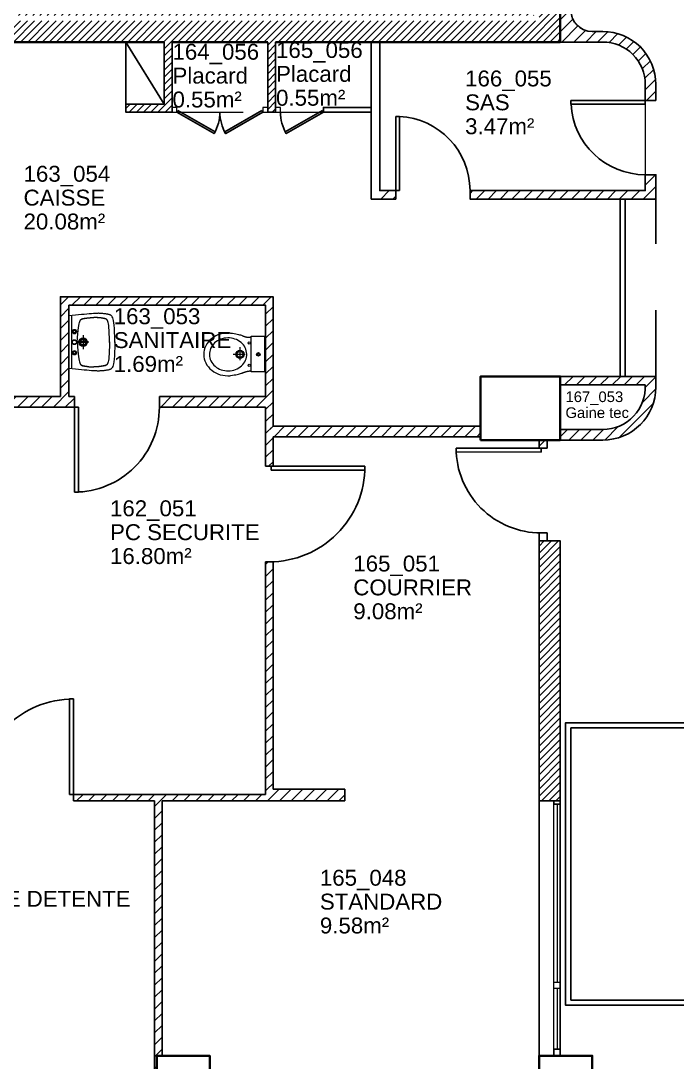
# Model space of a CAD drawing. Header units: metres. Extents: x -8 to 247, y -4 to 148.
# Drawn here: x 161.86 to 168.04, y 46.44 to 56.25 of the extents above; entities that cross this region are included whole.
import ezdxf

# ---------------------------------------------------------------- set-up
doc = ezdxf.new("R2010")
doc.units = ezdxf.units.M
doc.header["$LTSCALE"] = 5
for name, pattern in [('CACHÉ', [0.25, 0.125, -0.125]), ('CONTINU', [0]), ('POINTILLÉS', [0.1, 0.05, -0.05])]:
    doc.linetypes.add(name, pattern=pattern)
doc.layers.get('0').update_dxf_attribs({"lineweight": 0})
for name, color, linetype, lineweight in [('006 porte à batteuse', 7, 'Continuous', 0), ('007 Fenêtres', 4, 'Continuous', 0), ('007 porte à batteuse', 7, 'Continuous', 0), ('A_MURS_STRU', 7, 'Continuous', 35), ('A_SANI', 5, 'Continuous', 20)]:
    doc.layers.add(name, color=color, linetype=linetype, lineweight=lineweight)
for name, color, linetype in [('A_Etiqu_Gaine', 7, 'Continuous'), ('A_Etiqu_Gaine_ancien', 7, 'Continuous'), ('A_Etiqu_Gaine_code', 7, 'Continuous'), ('A_Etiqu_Local', 7, 'Continuous'), ('A_HACH_CLOIS', 7, 'CONTINU'), ('A_MURS_CLOI', 7, 'Continuous'), ('A_PORT', 7, 'Continuous')]:
    doc.layers.add(name, color=color, linetype=linetype)
doc.styles.add('Attribut', font='arial.ttf')

# ---------------------------------------------------------------- blocks, each defined once
blk = doc.blocks.new('A_Etiqu_Local')
at = {"style": 'Attribut', "flags": 1}
for tag, p in [('CODE_HOPITAL', (-0.4463, 1.632)), ('CODE_SITE', (-0.4463, 1.407)), ('CODE_BATIMENT', (-0.4463, 1.182)), ('CODE_SECTEUR', (-0.4463, 0.957)), ('CODE_ETAGE', (-0.4463, 0.732)), ('NOM_NORMALISE', (-0.4463, -0.843)), ('SECTEUR_ACTIVITE', (-0.4463, -1.068)), ('SOUS_SECTEUR_ACTIVITE', (-0.4463, -1.293)), ('VOLUME', (-0.4463, -1.518)), ('SERVICE', (-0.4463, -1.743)), ('CODE_UG', (-0.4463, -1.968)), ('CODE_UA', (-0.4463, -2.193)), ('CODE_POLE', (-0.4463, -2.418)), ('OCCUPANT_EXTERNE', (-0.4463, -2.643)), ('DISPONIBILITE', (-0.4463, -2.868)), ('ACCES_HANDICAPES', (-0.4463, -3.093)), ('NATURE_SOL', (-0.4463, -3.318)), ('RISQUE_LABORATOIRE', (-0.4463, -3.543)), ('AMIANTE', (-0.4463, -3.768))]:
    blk.add_attdef(tag, p, '', height=0.15, dxfattribs=at)
at = {"layer": 'A_Etiqu_Local', "style": 'Attribut'}
for tag, p in [('CODE_PIECE', (-0.4463, 0.282)), ('NOM_USAGE', (-0.4463, 0.057)), ('SURFACE', (-0.4463, -0.168))]:
    blk.add_attdef(tag, p, '', height=0.15, dxfattribs=at)
blk = doc.blocks.new('A_Etiqu_Gaine')
at = {"style": 'Attribut', "flags": 1}
for tag, p in [('CODE_HOPITAL', (-0.4323, 0.8651)), ('CODE_SITE', (-0.4323, 0.7151)), ('CODE_BATIMENT', (-0.4323, 0.5651)), ('CODE_SECTEUR', (-0.4323, 0.4151)), ('CODE_ETAGE', (-0.4323, 0.2651)), ('NOM_NORMALISE', (-0.4323, -0.3349)), ('SECTEUR_ACTIVITE', (-0.4323, -0.4849)), ('SOUS_SECTEUR_ACTIVITE', (-0.4323, -0.6349)), ('SURFACE', (-0.4323, -0.7849)), ('CODE_UG', (-0.4323, -0.9349)), ('CODE_POLE', (-0.4323, -1.0849)), ('AMIANTE', (-0.4323, -1.2349))]:
    blk.add_attdef(tag, p, '', height=0.1, dxfattribs=at)
at = {"layer": 'A_Etiqu_Gaine', "style": 'Attribut'}
blk.add_attdef('NOM_USAGE', (-0.4323, -0.1849), '', height=0.1, dxfattribs=at)
at = {"layer": 'A_Etiqu_Gaine_ancien', "style": 'Attribut'}
blk.add_attdef('CODE_PIECE_ANCIEN', (-0.4323, 0.1151), '', height=0.1, dxfattribs=at)
at = {"layer": 'A_Etiqu_Gaine_code', "style": 'Attribut'}
blk.add_attdef('CODE_PIECE', (-0.4323, -0.0349), '', height=0.1, dxfattribs=at)

msp = doc.modelspace()

# ---------------------------------------------------------------- hatches: boundary and pattern name
at = {"layer": 'A_HACH_CLOIS'}
h = msp.add_hatch(dxfattribs=at)
h.set_pattern_fill('ANSI31', color=8, scale=0.015, style=0)
edge = h.paths.add_edge_path()
edge.add_line((166.9412, 56.3995), (166.9412, 59.6995))
edge.add_line((166.9412, 59.6995), (167.0412, 59.6995))
edge.add_arc((166.7412, 59.6995), 0.3, 360, 450)
edge.add_line((166.7412, 59.9995), (166.7412, 56.2495))
edge.add_line((166.7412, 56.2495), (159.2162, 56.2495))
edge.add_line((159.2162, 56.2495), (159.2162, 55.9995))
edge.add_line((159.2162, 55.9995), (159.2762, 55.9995))
edge.add_line((159.2762, 55.9995), (159.4662, 55.9995))
edge.add_line((159.4662, 55.9995), (159.4662, 56.0495))
edge.add_line((159.4662, 56.0495), (163.2112, 56.0495))
edge.add_line((163.2112, 56.0495), (163.2112, 55.464))
edge.add_line((163.2112, 55.464), (162.8497, 55.464))
edge.add_line((162.8497, 55.464), (162.8497, 55.389))
edge.add_line((162.8497, 55.389), (163.2112, 55.389))
edge.add_line((163.2112, 55.389), (163.2862, 55.389))
edge.add_line((163.2862, 55.389), (163.2862, 55.434))
edge.add_line((163.2862, 55.434), (163.2862, 56.0495))
edge.add_line((163.2862, 56.0495), (164.1862, 56.0495))
edge.add_line((164.1862, 56.0495), (164.1862, 55.389))
edge.add_line((164.1862, 55.389), (164.2612, 55.389))
edge.add_line((164.2612, 55.389), (164.2612, 55.434))
edge.add_line((164.2612, 55.434), (164.2612, 56.0495))
edge.add_line((164.2612, 56.0495), (166.9412, 56.0495))
edge.add_line((166.9412, 56.0495), (166.9412, 56.3995))
h.paths.add_polyline_path([(166.6912, 59.9995), (166.5412, 59.9995), (166.5412, 56.4495), (158.5912, 56.4495), (158.5912, 56.2995), (166.6912, 56.2995)])
h.paths.add_polyline_path([(164.544, 56.0495), (165.1612, 56.0495), (165.0967, 56.0495), (164.3669, 56.0495)], flags=17)
h.paths.add_polyline_path([(165.771, 59.0408), (166.5756, 59.0408), (166.5756, 59.1959), (165.771, 59.1959)], flags=17)
h = msp.add_hatch(dxfattribs=at)
h.set_pattern_fill('ANSI31', color=8, scale=0.025, style=0)
h.paths.add_polyline_path([(167.3412, 56.1495), (167.2412, 56.1495, -0.414208), (167.0412, 56.3495), (167.0412, 56.3995), (166.9412, 56.3995), (166.9412, 56.0495), (167.3412, 56.0495, -0.414212), (167.7412, 55.6495), (167.7412, 55.4995), (167.8412, 55.4995), (167.8412, 55.6495, 0.414214)])
h = msp.add_hatch(dxfattribs=at)
h.set_pattern_fill('ANSI31', color=8, scale=0.025, style=0)
h.paths.add_polyline_path([(167.8412, 54.7995), (167.7412, 54.7995), (167.7412, 54.6495), (166.0911, 54.6495), (166.0911, 54.5695), (167.8412, 54.5695)])
h = msp.add_hatch(dxfattribs=at)
h.set_pattern_fill('ANSI31', color=8, scale=0.025, style=0)
h.paths.add_polyline_path([(165.1612, 54.5695), (165.3911, 54.5695), (165.3911, 54.6495), (165.2412, 54.6495)])
h = msp.add_hatch(dxfattribs=at)
h.set_pattern_fill('ANSI31', color=8, scale=0.025, style=0)
h.paths.add_polyline_path([(160.2912, 52.7094), (162.3666, 52.7094), (162.3666, 52.6094), (160.2912, 52.6094)])
h.paths.add_polyline_path([(162.3148, 52.7094), (162.2348, 52.7094), (162.2348, 53.6495), (162.3148, 53.6495)])
h.paths.add_polyline_path([(164.2362, 53.5695), (164.2362, 53.6495), (162.3148, 53.6495), (162.3148, 53.5695)])
h.paths.add_polyline_path([(164.2362, 52.4295), (164.1662, 52.7094), (164.1662, 53.5695), (164.2362, 53.5695)])
h.paths.add_polyline_path([(163.1666, 52.7094), (164.1662, 52.7094), (164.2362, 52.4295), (166.1912, 52.4295), (166.1911, 52.3295), (164.2362, 52.3293), (164.1662, 52.5392), (164.1662, 52.5794), (164.1662, 52.6094), (163.1666, 52.6094)])
h = msp.add_hatch(dxfattribs=at)
h.set_pattern_fill('ANSI31', color=8, scale=0.025, style=0)
h.paths.add_polyline_path([(167.8412, 52.8995), (166.9412, 52.8995), (166.9412, 52.8195), (167.7407, 52.8195, -0.428941), (167.3412, 52.3995), (167.3412, 52.2995, 0.414214), (167.8412, 52.7995)])
h = msp.add_hatch(dxfattribs=at)
h.set_pattern_fill('ANSI31', color=8, scale=0.025, style=0)
h.paths.add_polyline_path([(164.1662, 52.053), (164.2362, 52.053), (164.2362, 52.5494), (164.1662, 52.5495)])
h.paths.add_polyline_path([(164.2362, 49.013), (164.1662, 49.0095), (164.1662, 51.1522), (164.2362, 51.1522)])
h.paths.add_polyline_path([(164.1662, 49.0095), (164.9137, 49.0095), (164.9137, 48.8995), (164.1692, 48.8995)])
h.paths.add_polyline_path([(162.3585, 48.8995), (164.1692, 48.8995), (164.1662, 48.9595), (162.3585, 48.9595)])
h.paths.add_polyline_path([(160.8312, 48.8995), (161.4569, 48.8995), (161.4569, 48.9594), (160.8312, 48.9594)])
h.paths.add_polyline_path([(163.1912, 46.4995), (163.1412, 46.4995), (163.1412, 46.3189), (163.1212, 46.3189), (163.1212, 48.8995), (163.1912, 48.8995)])
h = msp.add_hatch(dxfattribs=at)
h.set_pattern_fill('ANSI31', color=8, scale=0.025, style=0)
h.paths.add_polyline_path([(167.3412, 52.3995), (166.9412, 52.3995), (166.9412, 52.2995), (167.3412, 52.2995)])
h.paths.add_polyline_path([(166.8163, 52.2995), (166.7412, 52.2995), (166.7412, 52.2245), (166.76, 52.2245), (166.8163, 52.2245)])
h = msp.add_hatch(dxfattribs=at)
h.set_pattern_fill('ANSI31', color=8, scale=0.015, style=0)
h.paths.add_polyline_path([(166.7415, 48.8995), (166.9412, 48.8995), (166.9412, 51.3495), (166.7415, 51.3495)])

# ---------------------------------------------------------------- linework, layer by layer
at = {"color": 8}
for p, q in [((167.7412, 55.4645), (167.7412, 54.7995)), ((166.8812, 47.1366), (166.8812, 47.1866)), ((166.9412, 47.1866), (166.9412, 47.1366))]:
    msp.add_line(p, q, dxfattribs=at)
msp.add_lwpolyline([(167.3412, 56.0495, -0.414214), (167.7412, 55.6495), (167.7412, 55.4995), (167.8412, 55.4995), (167.8412, 55.6495, 0.414214), (167.3412, 56.1495), (167.2412, 56.1495, -0.414214), (167.0412, 56.3495), (167.0412, 56.3995), (166.9412, 56.3995), (166.9412, 56.0495)], format="xyb", close=True, dxfattribs=at)
at = {"layer": '006 porte à batteuse', "color": 8, "linetype": 'CACHÉ'}
for p, q in [((163.3312, 55.389), (164.1412, 55.389)), ((164.3062, 55.389), (164.7067, 55.389))]:
    msp.add_line(p, q, dxfattribs=at)
at = {"layer": '006 porte à batteuse', "color": 8, "linetype": 'Continuous'}
for points in [[(163.2862, 55.434), (163.2862, 55.389), (163.3312, 55.389), (163.3312, 55.434)], [(164.1412, 55.434), (164.1412, 55.389), (164.1862, 55.389), (164.1862, 55.434)], [(164.2612, 55.434), (164.2612, 55.389), (164.3062, 55.389), (164.3062, 55.434)]]:
    msp.add_lwpolyline(points, close=True, dxfattribs=at)
at = {"layer": '007 Fenêtres', "color": 8}
for p, q in [((166.8812, 47.1916), (166.8812, 48.8695)), ((166.9112, 48.8695), (166.9112, 47.1916)), ((166.8812, 46.5595), (166.8812, 47.1366)), ((166.9112, 47.1316), (166.9112, 46.5595)), ((166.9412, 46.5595), (166.9412, 47.1366))]:
    msp.add_line(p, q, dxfattribs=at)
at = {"layer": '007 Fenêtres', "color": 8, "linetype": 'Continuous'}
msp.add_line((166.9412, 48.8695), (166.9412, 47.1916), dxfattribs=at)
at = {"layer": '007 Fenêtres', "color": 8}
for points in [[(166.8812, 48.8995), (166.9412, 48.8995), (166.9412, 48.8695), (166.8812, 48.8695)], [(166.8812, 47.1916), (166.9412, 47.1916), (166.9412, 47.1316), (166.8812, 47.1316)], [(166.8812, 46.5595), (166.9412, 46.5595), (166.9412, 46.4995), (166.8812, 46.4995)]]:
    msp.add_lwpolyline(points, close=True, dxfattribs=at)
at = {"layer": '007 porte à batteuse', "color": 8, "linetype": 'CACHÉ'}
for p, q in [((163.3312, 55.389), (164.1412, 55.389)), ((164.3062, 55.389), (164.7067, 55.389))]:
    msp.add_line(p, q, dxfattribs=at)
at = {"layer": '007 porte à batteuse', "color": 8, "linetype": 'Continuous'}
for points in [[(163.2862, 55.434), (163.2862, 55.389), (163.3312, 55.389), (163.3312, 55.434)], [(164.1412, 55.434), (164.1412, 55.389), (164.1862, 55.389), (164.1862, 55.434)], [(164.2612, 55.434), (164.2612, 55.389), (164.3062, 55.389), (164.3062, 55.434)]]:
    msp.add_lwpolyline(points, close=True, dxfattribs=at)
at = {"layer": 'A_MURS_CLOI', "color": 8, "linetype": 'Continuous'}
for p, q in [((162.8497, 56.0495), (163.2112, 55.464)), ((165.1612, 54.5695), (165.1612, 56.0495)), ((165.2412, 54.6495), (165.2412, 56.0495)), ((167.8412, 54.7995), (167.7412, 54.7995)), ((167.7412, 54.6495), (167.7412, 54.7995)), ((167.8412, 54.5695), (167.8412, 54.7995)), ((165.3911, 54.6495), (165.2412, 54.6495)), ((165.3911, 54.6495), (165.3911, 54.5695)), ((167.7412, 54.6495), (166.0911, 54.6495)), ((165.3911, 54.5695), (165.1612, 54.5695)), ((167.8412, 54.5695), (166.0911, 54.5695)), ((167.5033, 52.8995), (167.5033, 54.5695)), ((167.5533, 52.8995), (167.5533, 54.5695)), ((166.9412, 52.8995), (166.9412, 52.8195)), ((167.8412, 52.8995), (166.9412, 52.8995)), ((167.8412, 52.7995), (167.8412, 52.8995)), ((167.7412, 52.8195), (166.9412, 52.8195)), ((162.3666, 52.7094), (162.3666, 52.6094)), ((163.1666, 52.7094), (163.1666, 52.6094)), ((164.1662, 52.6094), (163.1666, 52.6094)), ((164.1662, 52.6094), (164.1662, 52.053)), ((166.9412, 52.3995), (166.9412, 52.2995)), ((166.9412, 52.3995), (167.3412, 52.3995)), ((164.2362, 52.3293), (164.2362, 52.053)), ((166.1912, 52.3295), (166.1912, 52.2995)), ((166.7412, 52.2995), (166.7412, 52.2245)), ((166.8163, 52.2245), (166.8163, 52.2995)), ((166.9412, 52.2995), (167.3412, 52.2995)), ((166.7412, 52.2245), (166.8163, 52.2245)), ((164.2362, 52.053), (164.1662, 52.053)), ((166.7412, 51.4245), (166.8163, 51.4245)), ((166.7412, 51.3495), (166.7412, 51.4245)), ((166.8163, 51.4245), (166.8163, 51.3495)), ((166.7412, 46.4995), (166.7412, 51.3495)), ((166.7415, 48.8995), (166.7412, 51.3495)), ((164.2362, 51.1522), (164.1662, 51.1522)), ((164.1662, 51.1522), (164.1662, 48.9595)), ((164.2362, 51.1522), (164.2362, 49.0095)), ((163.1212, 48.8995), (163.1212, 46.3189)), ((163.1912, 48.8995), (163.1912, 46.4995))]:
    msp.add_line(p, q, dxfattribs=at)
at = {"layer": 'A_MURS_CLOI', "color": 8, "linetype": 'CACHÉ'}
for p, q in [((162.8497, 55.464), (162.8497, 56.0495)), ((167.8412, 52.8995), (167.8412, 54.5695))]:
    msp.add_line(p, q, dxfattribs=at)
at = {"layer": 'A_MURS_CLOI', "color": 8}
for p, q in [((166.9412, 51.3495), (166.9412, 46.4995)), ((164.1662, 48.9595), (162.3585, 48.9595)), ((162.3585, 48.8995), (162.3585, 48.9595)), ((163.2585, 48.9595), (163.3285, 48.9595)), ((164.2362, 49.0095), (164.9137, 49.0095)), ((163.1212, 48.8995), (162.3585, 48.8995)), ((163.1912, 48.8995), (164.9137, 48.8995)), ((166.7412, 48.8995), (166.8812, 48.8994))]:
    msp.add_line(p, q, dxfattribs=at)
at = {"layer": 'A_MURS_CLOI', "color": 8, "linetype": 'POINTILLÉS'}
msp.add_line((164.9137, 49.0095), (164.9137, 48.8995), dxfattribs=at)
at = {"layer": 'A_MURS_CLOI', "color": 8, "linetype": 'Continuous'}
for points in [[(167.0412, 56.3495, 0.414027), (167.2412, 56.1495)], [(167.3412, 56.1495, -0.414214), (167.8412, 55.6495), (167.8412, 55.4995)], [(167.7412, 55.6495, 0.414214), (167.3412, 56.0495)]]:
    msp.add_lwpolyline(points, format="xyb", dxfattribs=at)
for points in [[(167.2412, 56.1495), (167.3412, 56.1495)], [(163.2112, 55.464), (163.2112, 56.0495)], [(163.2862, 56.0495), (163.2862, 55.389)], [(164.2612, 56.0495), (164.2612, 55.389), (164.1862, 55.389), (164.1862, 56.0495)], [(167.3412, 56.0495), (166.9412, 56.0495)], [(167.7412, 55.6495), (167.7412, 55.4995)], [(163.2862, 55.389), (162.8497, 55.389), (162.8497, 55.464), (163.2112, 55.464)], [(165.1612, 55.434), (164.7112, 55.434), (164.7112, 55.389), (165.1612, 55.389)], [(167.8412, 55.4995), (167.7412, 55.4995)], [(166.0911, 54.5695), (166.0911, 54.6495)], [(162.2348, 52.7094), (162.2348, 53.6495), (164.2362, 53.6495), (164.2362, 52.4295)], [(162.3148, 52.7094), (162.3148, 53.5695), (164.1662, 53.5695), (164.1662, 52.7094)], [(162.3666, 52.6094), (160.2912, 52.6094), (160.2912, 52.7094), (162.2348, 52.7094)], [(162.3148, 52.7094), (162.3666, 52.7094)], [(163.1666, 52.7094), (164.1662, 52.7094)], [(164.2362, 52.4295), (166.1912, 52.4295), (166.1912, 52.3295), (164.2362, 52.3293)], [(168.2414, 46.9741), (166.9914, 46.9741), (166.9914, 49.637), (168.2414, 49.637)], [(168.2414, 47.0241), (167.0414, 47.0241), (167.0414, 49.587), (168.2414, 49.587)]]:
    msp.add_lwpolyline(points, dxfattribs=at)
at = {"layer": 'A_MURS_CLOI', "color": 8}
for points in [[(165.1612, 56.0495), (165.1612, 54.5695), (165.3911, 54.5695), (165.3911, 54.6495), (165.2412, 54.6495), (165.2412, 56.0495)], [(166.0911, 54.6495), (166.0911, 54.5695), (167.8412, 54.5695), (167.8412, 54.7995), (167.7412, 54.7995), (167.7412, 54.6495)]]:
    msp.add_lwpolyline(points, close=True, dxfattribs=at)
at = {"layer": 'A_MURS_CLOI', "color": 8, "linetype": 'Continuous'}
for points in [[(166.7412, 48.8995), (166.7412, 51.3495), (166.9412, 51.3495), (166.9412, 48.8995)], [(166.8812, 48.8995), (166.9412, 48.8995), (166.9412, 48.8695), (166.8812, 48.8695)], [(166.8812, 46.5595), (166.9412, 46.5595), (166.9412, 46.4995), (166.8812, 46.4995)]]:
    msp.add_lwpolyline(points, close=True, dxfattribs=at)
for radius, end in [(0.4, 2.86598), (0.5, 0)]:
    msp.add_arc((167.3412, 52.7995), radius, 270, end, dxfattribs=at)
at = {"layer": 'A_MURS_STRU', "color": 8, "linetype": 'Continuous'}
for points in [[(166.9412, 59.6995), (166.9412, 56.0495)], [(163.2112, 56.0495), (159.4662, 56.0495)], [(164.1862, 56.0495), (163.2862, 56.0495)], [(166.9412, 56.0495), (164.2612, 56.0495)]]:
    msp.add_lwpolyline(points, dxfattribs=at)
for points in [[(166.1912, 52.2995), (166.9412, 52.2995), (166.9412, 52.8995), (166.1912, 52.8995)], [(163.1412, 45.5995), (163.1412, 46.4995), (163.6412, 46.4995), (163.6412, 45.5995)], [(166.7412, 45.5995), (166.7412, 46.4995), (167.2412, 46.4995), (167.2412, 45.5995)]]:
    msp.add_lwpolyline(points, close=True, dxfattribs=at)
at = {"layer": 'A_PORT', "color": 8, "linetype": 'Continuous'}
for p, q in [((167.0412, 55.4995), (167.8412, 55.4995)), ((165.4261, 55.3495), (165.3911, 55.3495)), ((165.4261, 54.6495), (165.4261, 55.3495)), ((165.3911, 54.6495), (165.4261, 54.6495)), ((164.22, 52.053), (165.102, 52.0533)), ((164.22, 52.0155), (164.22, 52.053)), ((165.1012, 52.0158), (164.22, 52.0155)), ((165.102, 52.0533), (165.102, 52.0158)), ((162.3205, 49.8594), (162.3202, 48.9595)), ((162.358, 49.8602), (162.3205, 49.8602)), ((162.3585, 48.9595), (162.358, 49.8602))]:
    msp.add_line(p, q, dxfattribs=at)
at = {"layer": 'A_PORT', "color": 8}
for p, q in [((164.2362, 52.053), (164.2762, 52.053)), ((162.3585, 48.9595), (162.3202, 48.9595)), ((162.3577, 48.9944), (162.3577, 49.0344))]:
    msp.add_line(p, q, dxfattribs=at)
at = {"layer": 'A_PORT', "color": 8, "linetype": 'Continuous'}
for points in [[(167.7412, 55.4995), (167.7412, 55.4645), (167.0412, 55.4645), (167.0412, 55.4995)], [(165.3911, 54.5945), (165.3911, 55.3495)], [(167.8412, 54.7995), (167.7662, 54.7995)], [(166.0911, 54.5695), (166.0911, 54.6495)]]:
    msp.add_lwpolyline(points, dxfattribs=at)
for points in [[(163.3402, 55.4046), (163.3312, 55.389), (163.6819, 55.1865), (163.6909, 55.2021)], [(164.1322, 55.4046), (164.1412, 55.389), (163.7905, 55.1865), (163.7815, 55.2021)], [(164.7022, 55.4046), (164.7112, 55.389), (164.3605, 55.1865), (164.3515, 55.2021)], [(162.3664, 51.8094), (162.4039, 51.8094), (162.4041, 52.6094), (162.3666, 52.6094)], [(166.8163, 52.2245), (166.8163, 52.2995), (166.7412, 52.2995), (166.7412, 52.2245)], [(165.96, 52.2247), (165.96, 52.1872), (166.76, 52.187), (166.76, 52.2245)], [(166.8163, 51.4245), (166.8163, 51.3495), (166.7412, 51.3495), (166.7412, 51.4245)]]:
    msp.add_lwpolyline(points, close=True, dxfattribs=at)
for centre, radius, start, end in [((167.7412, 55.4995), 0.7, 182.86598, 269.99997), ((163.3312, 55.389), 0.405, 330.00004, 0), ((164.1412, 55.389), 0.405, 179.99999, 209.99996), ((164.7112, 55.389), 0.405, 179.99999, 209.99996), ((165.3911, 54.6495), 0.7, 0.00001, 87.13403), ((162.3666, 52.6094), 0.8, 269.97965, 359.99933), ((166.76, 52.2245), 0.8, 179.97964, 269.99932)]:
    msp.add_arc(centre, radius, start, end, dxfattribs=at)
at = {"layer": 'A_PORT', "color": 8}
for centre, start, end in [((164.2012, 52.053), 270, 0.01978), ((162.3577, 48.9594), 89.98022, 180)]:
    msp.add_arc(centre, 0.9008, start, end, dxfattribs=at)
at = {"layer": 'A_SANI', "color": 8, "linetype": 'Continuous'}
for p, q in [((162.3462, 53.4726), (162.3148, 53.4695)), ((162.3462, 53.4726), (162.3148, 53.4695)), ((162.3765, 53.4756), (162.3462, 53.4726)), ((162.3765, 53.4756), (162.3462, 53.4726)), ((162.4056, 53.4785), (162.3765, 53.4756)), ((162.4056, 53.4785), (162.3765, 53.4756)), ((162.4332, 53.4813), (162.4056, 53.4785)), ((162.4593, 53.4839), (162.4332, 53.4813)), ((162.4838, 53.4863), (162.4593, 53.4839)), ((162.4838, 53.4863), (162.4593, 53.4839)), ((162.5064, 53.4884), (162.4838, 53.4863)), ((162.5271, 53.4902), (162.5064, 53.4884)), ((162.5271, 53.4902), (162.5064, 53.4884)), ((162.5457, 53.4916), (162.5271, 53.4902)), ((162.5457, 53.4916), (162.5271, 53.4902)), ((162.562, 53.4927), (162.5457, 53.4916)), ((162.562, 53.4927), (162.5457, 53.4916)), ((162.5693, 53.4931), (162.562, 53.4927)), ((162.5761, 53.4933), (162.5693, 53.4931)), ((162.5825, 53.4935), (162.5761, 53.4933)), ((162.5825, 53.4935), (162.5761, 53.4933)), ((162.5886, 53.4936), (162.5825, 53.4935)), ((162.5886, 53.4936), (162.5825, 53.4935)), ((162.5944, 53.4936), (162.5886, 53.4936)), ((162.5944, 53.4936), (162.5886, 53.4936)), ((162.6, 53.4934), (162.5944, 53.4936)), ((162.6, 53.4934), (162.5944, 53.4936)), ((162.6056, 53.4932), (162.6, 53.4934)), ((162.6056, 53.4932), (162.6, 53.4934)), ((162.6112, 53.4929), (162.6056, 53.4932)), ((162.6169, 53.4926), (162.6112, 53.4929)), ((162.6169, 53.4926), (162.6112, 53.4929)), ((162.6229, 53.4921), (162.6169, 53.4926)), ((162.629, 53.4915), (162.6229, 53.4921)), ((162.629, 53.4915), (162.6229, 53.4921)), ((162.6354, 53.4909), (162.629, 53.4915)), ((162.6354, 53.4909), (162.629, 53.4915)), ((162.6419, 53.4902), (162.6354, 53.4909)), ((162.6419, 53.4902), (162.6354, 53.4909)), ((162.6485, 53.4895), (162.6419, 53.4902)), ((162.6485, 53.4895), (162.6419, 53.4902)), ((162.6551, 53.4887), (162.6485, 53.4895)), ((162.6551, 53.4887), (162.6485, 53.4895)), ((162.6615, 53.4878), (162.6551, 53.4887)), ((162.6615, 53.4878), (162.6551, 53.4887)), ((162.6678, 53.4869), (162.6615, 53.4878)), ((162.6678, 53.4869), (162.6615, 53.4878)), ((162.6738, 53.4859), (162.6678, 53.4869)), ((162.6738, 53.4859), (162.6678, 53.4869)), ((162.6796, 53.4849), (162.6738, 53.4859)), ((162.6796, 53.4849), (162.6738, 53.4859)), ((162.6849, 53.4839), (162.6796, 53.4849)), ((162.6897, 53.4828), (162.6849, 53.4839)), ((162.6897, 53.4828), (162.6849, 53.4839)), ((162.6942, 53.4817), (162.6897, 53.4828)), ((162.6942, 53.4817), (162.6897, 53.4828)), ((162.6982, 53.4805), (162.6942, 53.4817)), ((162.6982, 53.4805), (162.6942, 53.4817)), ((162.7019, 53.4791), (162.6982, 53.4805)), ((162.7019, 53.4791), (162.6982, 53.4805)), ((162.7052, 53.4776), (162.7019, 53.4791)), ((162.7083, 53.476), (162.7052, 53.4777)), ((162.7083, 53.476), (162.7052, 53.4776)), ((162.7112, 53.4741), (162.7083, 53.476)), ((162.7138, 53.4719), (162.7112, 53.4741)), ((162.7138, 53.4719), (162.7112, 53.4741)), ((162.7163, 53.4695), (162.7138, 53.4719)), ((162.3148, 53.4695), (162.3148, 52.9741)), ((162.3397, 53.4695), (162.3397, 52.9741)), ((162.4054, 53.3575), (162.4083, 53.3782)), ((162.4083, 53.3782), (162.4113, 53.3947)), ((162.4113, 53.3947), (162.4143, 53.4074)), ((162.4143, 53.4074), (162.4174, 53.4171)), ((162.4174, 53.4171), (162.4206, 53.4244)), ((162.4206, 53.4244), (162.4239, 53.4298)), ((162.4239, 53.4298), (162.4256, 53.432)), ((162.4256, 53.432), (162.4274, 53.4339)), ((162.4274, 53.4339), (162.4293, 53.4356)), ((162.4293, 53.4356), (162.4312, 53.4371)), ((162.4312, 53.4371), (162.4333, 53.4383)), ((162.4333, 53.4383), (162.4356, 53.4395)), ((162.4356, 53.4395), (162.4381, 53.4405)), ((162.4381, 53.4405), (162.4408, 53.4414)), ((162.4408, 53.4414), (162.4437, 53.4422)), ((162.4437, 53.4422), (162.447, 53.443)), ((162.447, 53.443), (162.4543, 53.4446)), ((162.4543, 53.4446), (162.4626, 53.4462)), ((162.4626, 53.4462), (162.4719, 53.4477)), ((162.4719, 53.4477), (162.4818, 53.4491)), ((162.4818, 53.4491), (162.4923, 53.4504)), ((162.4923, 53.4504), (162.5032, 53.4515)), ((162.5032, 53.4515), (162.5143, 53.4525)), ((162.5143, 53.4525), (162.5254, 53.4533)), ((162.5254, 53.4533), (162.5365, 53.4539)), ((162.5365, 53.4539), (162.5473, 53.4543)), ((162.5623, 53.4539), (162.5516, 53.4543)), ((162.5734, 53.4533), (162.5623, 53.4539)), ((162.5845, 53.4525), (162.5734, 53.4533)), ((162.5956, 53.4515), (162.5845, 53.4525)), ((162.6065, 53.4504), (162.5956, 53.4515)), ((162.617, 53.4491), (162.6065, 53.4504)), ((162.627, 53.4477), (162.617, 53.4491)), ((162.6362, 53.4462), (162.627, 53.4477)), ((162.6445, 53.4446), (162.6362, 53.4462)), ((162.6519, 53.443), (162.6445, 53.4446)), ((162.6551, 53.4422), (162.6519, 53.443)), ((162.658, 53.4414), (162.6551, 53.4422)), ((162.6607, 53.4405), (162.658, 53.4414)), ((162.6632, 53.4395), (162.6607, 53.4405)), ((162.6655, 53.4383), (162.6632, 53.4395)), ((162.6676, 53.4371), (162.6655, 53.4383)), ((162.6696, 53.4356), (162.6676, 53.4371)), ((162.6714, 53.4339), (162.6696, 53.4356)), ((162.6732, 53.432), (162.6714, 53.4339)), ((162.6749, 53.4298), (162.6732, 53.432)), ((162.6782, 53.4244), (162.6749, 53.4298)), ((162.6813, 53.4171), (162.6782, 53.4244)), ((162.6843, 53.4074), (162.6813, 53.4171)), ((162.687, 53.3947), (162.6843, 53.4074)), ((162.6893, 53.3782), (162.687, 53.3947)), ((162.6914, 53.3575), (162.6893, 53.3782)), ((162.7187, 53.4668), (162.7163, 53.4695)), ((162.7187, 53.4668), (162.7163, 53.4695)), ((162.7232, 53.4601), (162.7187, 53.4668)), ((162.7274, 53.4514), (162.7232, 53.4601)), ((162.7274, 53.4514), (162.7232, 53.4601)), ((162.7313, 53.4399), (162.7274, 53.4514)), ((162.7348, 53.4248), (162.7313, 53.4399)), ((162.7378, 53.4055), (162.7348, 53.4248)), ((162.7405, 53.3812), (162.7378, 53.4055)), ((162.7405, 53.3812), (162.7378, 53.4055)), ((162.7427, 53.3512), (162.7405, 53.3812)), ((162.7427, 53.3512), (162.7405, 53.3812)), ((162.3966, 53.2636), (162.3995, 53.3008)), ((162.3995, 53.3008), (162.4025, 53.3319)), ((162.4025, 53.3319), (162.4054, 53.3575)), ((162.4483, 53.287), (162.4484, 53.1566)), ((162.6931, 53.3319), (162.6914, 53.3575)), ((162.6944, 53.3008), (162.6931, 53.3319)), ((162.6953, 53.2636), (162.6944, 53.3008)), ((162.7445, 53.3148), (162.7427, 53.3512)), ((162.7445, 53.3148), (162.7427, 53.3512)), ((162.7458, 53.2713), (162.7445, 53.3148)), ((162.7458, 53.2713), (162.7445, 53.3148)), ((162.3936, 53.2196), (162.3966, 53.2636)), ((162.3936, 53.223), (162.3966, 53.179)), ((162.3966, 53.179), (162.3995, 53.1418)), ((162.4994, 53.2238), (162.3973, 53.2238)), ((162.4994, 53.2198), (162.3973, 53.2198)), ((162.6953, 53.179), (162.6944, 53.1418)), ((162.6957, 53.2196), (162.6953, 53.2636)), ((162.6957, 53.223), (162.6953, 53.179)), ((162.7465, 53.2198), (162.7458, 53.2713)), ((162.7465, 53.2198), (162.7458, 53.2713)), ((162.7465, 53.2238), (162.7458, 53.1723)), ((162.7465, 53.2238), (162.7458, 53.1724)), ((162.3995, 53.1418), (162.4025, 53.1106)), ((162.4025, 53.1106), (162.4054, 53.085)), ((162.4054, 53.085), (162.4083, 53.0643)), ((162.6914, 53.085), (162.6893, 53.0643)), ((162.6931, 53.1106), (162.6914, 53.085)), ((162.6944, 53.1418), (162.6931, 53.1106)), ((162.7427, 53.0924), (162.7405, 53.0624)), ((162.7427, 53.0924), (162.7405, 53.0624)), ((162.7445, 53.1288), (162.7427, 53.0924)), ((162.7445, 53.1288), (162.7427, 53.0924)), ((162.7458, 53.1724), (162.7445, 53.1288)), ((162.7458, 53.1723), (162.7445, 53.1288)), ((163.9741, 53.107), (163.8618, 53.107)), ((163.9253, 53.1754), (163.9253, 53.0533)), ((162.4083, 53.0643), (162.4113, 53.0479)), ((162.4113, 53.0479), (162.4143, 53.0351)), ((162.4143, 53.0351), (162.4174, 53.0254)), ((162.4174, 53.0254), (162.4206, 53.0182)), ((162.4206, 53.0182), (162.4239, 53.0127)), ((162.4239, 53.0127), (162.4256, 53.0105)), ((162.4256, 53.0105), (162.4274, 53.0086)), ((162.4274, 53.0086), (162.4293, 53.0069)), ((162.4293, 53.0069), (162.4312, 53.0055)), ((162.4312, 53.0055), (162.4333, 53.0042)), ((162.4333, 53.0042), (162.4356, 53.0031)), ((162.4356, 53.0031), (162.4381, 53.0021)), ((162.4381, 53.0021), (162.4408, 53.0012)), ((162.4408, 53.0012), (162.4437, 53.0003)), ((162.4437, 53.0003), (162.447, 52.9995)), ((162.447, 52.9995), (162.4543, 52.9979)), ((162.4543, 52.9979), (162.4627, 52.9964)), ((162.4627, 52.9964), (162.4719, 52.9949)), ((162.4719, 52.9949), (162.482, 52.9935)), ((162.482, 52.9935), (162.4926, 52.9922)), ((162.4926, 52.9922), (162.5037, 52.991)), ((162.5037, 52.991), (162.515, 52.99)), ((162.515, 52.99), (162.5266, 52.9892)), ((162.5266, 52.9892), (162.5381, 52.9886)), ((162.5381, 52.9886), (162.5494, 52.9882)), ((162.5607, 52.9886), (162.5494, 52.9882)), ((162.5723, 52.9892), (162.5607, 52.9886)), ((162.5838, 52.99), (162.5723, 52.9892)), ((162.5952, 52.991), (162.5838, 52.99)), ((162.6062, 52.9922), (162.5952, 52.991)), ((162.6169, 52.9935), (162.6062, 52.9922)), ((162.6269, 52.9949), (162.6169, 52.9935)), ((162.6362, 52.9964), (162.6269, 52.9949)), ((162.6445, 52.9979), (162.6362, 52.9964)), ((162.6519, 52.9995), (162.6445, 52.9979)), ((162.6551, 53.0003), (162.6519, 52.9995)), ((162.658, 53.0012), (162.6551, 53.0003)), ((162.6607, 53.0021), (162.658, 53.0012)), ((162.6632, 53.0031), (162.6607, 53.0021)), ((162.6655, 53.0042), (162.6632, 53.0031)), ((162.6676, 53.0055), (162.6655, 53.0042)), ((162.6696, 53.0069), (162.6676, 53.0055)), ((162.6714, 53.0086), (162.6696, 53.0069)), ((162.6732, 53.0105), (162.6714, 53.0086)), ((162.6749, 53.0127), (162.6732, 53.0105)), ((162.6782, 53.0182), (162.6749, 53.0127)), ((162.6813, 53.0254), (162.6782, 53.0182)), ((162.6843, 53.0351), (162.6813, 53.0254)), ((162.687, 53.0479), (162.6843, 53.0351)), ((162.6893, 53.0643), (162.687, 53.0479)), ((162.7232, 52.9835), (162.7187, 52.9769)), ((162.7232, 52.9835), (162.7187, 52.9769)), ((162.7274, 52.9922), (162.7232, 52.9835)), ((162.7313, 53.0037), (162.7274, 52.9922)), ((162.7313, 53.0037), (162.7274, 52.9922)), ((162.7348, 53.0188), (162.7313, 53.0037)), ((162.7348, 53.0188), (162.7313, 53.0037)), ((162.7378, 53.0381), (162.7348, 53.0188)), ((162.7405, 53.0624), (162.7378, 53.0381)), ((162.7405, 53.0624), (162.7378, 53.0381)), ((162.3462, 52.9711), (162.3148, 52.9741)), ((162.3462, 52.9711), (162.3148, 52.9741)), ((162.3765, 52.968), (162.3462, 52.9711)), ((162.4056, 52.9651), (162.3765, 52.968)), ((162.4332, 52.9623), (162.4056, 52.9651)), ((162.4593, 52.9597), (162.4332, 52.9623)), ((162.4838, 52.9573), (162.4593, 52.9597)), ((162.5064, 52.9552), (162.4838, 52.9573)), ((162.5271, 52.9534), (162.5064, 52.9552)), ((162.5271, 52.9534), (162.5064, 52.9552)), ((162.5457, 52.952), (162.5271, 52.9534)), ((162.5457, 52.952), (162.5271, 52.9534)), ((162.562, 52.9509), (162.5457, 52.952)), ((162.562, 52.9509), (162.5457, 52.952)), ((162.5693, 52.9505), (162.562, 52.9509)), ((162.5761, 52.9503), (162.5693, 52.9505)), ((162.5825, 52.9501), (162.5761, 52.9503)), ((162.5825, 52.9501), (162.5761, 52.9503)), ((162.5886, 52.95), (162.5825, 52.9501)), ((162.5886, 52.95), (162.5825, 52.9501)), ((162.5944, 52.9501), (162.5886, 52.95)), ((162.5944, 52.9501), (162.5886, 52.95)), ((162.6, 52.9502), (162.5944, 52.9501)), ((162.6, 52.9502), (162.5944, 52.9501)), ((162.6056, 52.9504), (162.6, 52.9502)), ((162.6056, 52.9504), (162.6, 52.9502)), ((162.6112, 52.9507), (162.6056, 52.9504)), ((162.6112, 52.9507), (162.6056, 52.9504)), ((162.6169, 52.9511), (162.6112, 52.9507)), ((162.6229, 52.9515), (162.6169, 52.9511)), ((162.6229, 52.9515), (162.6169, 52.9511)), ((162.629, 52.9521), (162.6229, 52.9515)), ((162.629, 52.9521), (162.6229, 52.9515)), ((162.6354, 52.9527), (162.629, 52.9521)), ((162.6354, 52.9527), (162.629, 52.9521)), ((162.6419, 52.9534), (162.6354, 52.9527)), ((162.6419, 52.9534), (162.6354, 52.9527)), ((162.6485, 52.9541), (162.6419, 52.9534)), ((162.6485, 52.9541), (162.6419, 52.9534)), ((162.6551, 52.955), (162.6485, 52.9541)), ((162.6615, 52.9558), (162.6551, 52.9549)), ((162.6615, 52.9558), (162.6551, 52.955)), ((162.6678, 52.9567), (162.6615, 52.9558)), ((162.6678, 52.9567), (162.6615, 52.9558)), ((162.6738, 52.9577), (162.6678, 52.9567)), ((162.6738, 52.9577), (162.6678, 52.9567)), ((162.6796, 52.9587), (162.6738, 52.9577)), ((162.6796, 52.9587), (162.6738, 52.9577)), ((162.6849, 52.9597), (162.6796, 52.9587)), ((162.6849, 52.9597), (162.6796, 52.9587)), ((162.6897, 52.9608), (162.6849, 52.9597)), ((162.6897, 52.9608), (162.6849, 52.9597)), ((162.6942, 52.9619), (162.6897, 52.9608)), ((162.6942, 52.9619), (162.6897, 52.9608)), ((162.6982, 52.9631), (162.6942, 52.9619)), ((162.6982, 52.9631), (162.6942, 52.9619)), ((162.7019, 52.9645), (162.6982, 52.9631)), ((162.7052, 52.966), (162.7019, 52.9645)), ((162.7052, 52.966), (162.7019, 52.9645)), ((162.7083, 52.9677), (162.7052, 52.966)), ((162.7083, 52.9676), (162.7052, 52.966)), ((162.7112, 52.9695), (162.7083, 52.9676)), ((162.7112, 52.9695), (162.7083, 52.9677)), ((162.7138, 52.9717), (162.7112, 52.9695)), ((162.7138, 52.9717), (162.7112, 52.9695)), ((162.7163, 52.9741), (162.7138, 52.9717)), ((162.7187, 52.9769), (162.7163, 52.9741)), ((162.7187, 52.9769), (162.7163, 52.9741))]:
    msp.add_line(p, q, dxfattribs=at)
for points in [[(162.3936, 53.2206), (162.3966, 53.2646), (162.3995, 53.3018), (162.4025, 53.333), (162.4054, 53.3586), (162.4083, 53.3793), (162.4113, 53.3957), (162.4143, 53.4085), (162.4174, 53.4182), (162.4206, 53.4255), (162.4239, 53.4309), (162.4239, 53.4309), (162.4256, 53.4331), (162.4274, 53.435), (162.4293, 53.4367), (162.4312, 53.4381), (162.4333, 53.4394), (162.4356, 53.4405), (162.4381, 53.4415), (162.4408, 53.4424), (162.4438, 53.4433), (162.447, 53.4441), (162.447, 53.4441), (162.4543, 53.4457), (162.4627, 53.4472), (162.4719, 53.4487), (162.482, 53.4501), (162.4926, 53.4514), (162.5037, 53.4526), (162.515, 53.4536), (162.5266, 53.4544), (162.5381, 53.455), (162.5494, 53.4554)], [(162.6957, 53.2206), (162.6953, 53.2646), (162.6944, 53.3018), (162.6931, 53.333), (162.6914, 53.3586), (162.6893, 53.3793), (162.6869, 53.3957), (162.6843, 53.4085), (162.6813, 53.4182), (162.6782, 53.4255), (162.6749, 53.4309), (162.6749, 53.4309), (162.6732, 53.4331), (162.6714, 53.435), (162.6696, 53.4367), (162.6676, 53.4381), (162.6655, 53.4394), (162.6632, 53.4405), (162.6607, 53.4415), (162.658, 53.4424), (162.6551, 53.4433), (162.6519, 53.4441), (162.6519, 53.4441), (162.6445, 53.4457), (162.6362, 53.4472), (162.6269, 53.4487), (162.6169, 53.4501), (162.6062, 53.4514), (162.5952, 53.4526), (162.5838, 53.4536), (162.5723, 53.4544), (162.5608, 53.455), (162.5494, 53.4554)], [(163.835, 53.3072), (163.8543, 53.3055), (163.8715, 53.3034), (163.8867, 53.301), (163.9, 53.2983), (163.9117, 53.2955), (163.9218, 53.2926), (163.9306, 53.2897), (163.9382, 53.2868), (163.9448, 53.2841), (163.9505, 53.2817), (163.9505, 53.2817), (163.9531, 53.2806), (163.9556, 53.2796), (163.9579, 53.2786), (163.9602, 53.2778), (163.9623, 53.2769), (163.9644, 53.2762), (163.9664, 53.2755), (163.9685, 53.2748), (163.9705, 53.2742), (163.9726, 53.2737), (163.9726, 53.2737), (163.9747, 53.2731), (163.9769, 53.2726), (163.9791, 53.2722), (163.9814, 53.2717), (163.9837, 53.2713), (163.9859, 53.271), (163.9882, 53.2706), (163.9905, 53.2703), (163.9928, 53.27), (163.995, 53.2698), (163.995, 53.2698), (163.9994, 53.2693), (164.0037, 53.269), (164.0079, 53.2687), (164.0119, 53.2685), (164.0158, 53.2684), (164.0195, 53.2683), (164.0231, 53.2682), (164.0265, 53.2682), (164.0297, 53.2682), (164.0327, 53.2682)], [(162.3936, 53.224), (162.3966, 53.1801), (162.3995, 53.1428), (162.4025, 53.1117), (162.4054, 53.0861), (162.4083, 53.0654), (162.4113, 53.0489), (162.4143, 53.0362), (162.4174, 53.0265), (162.4206, 53.0192), (162.4239, 53.0138), (162.4239, 53.0138), (162.4256, 53.0116), (162.4274, 53.0097), (162.4293, 53.008), (162.4312, 53.0065), (162.4333, 53.0053), (162.4356, 53.0041), (162.4381, 53.0031), (162.4408, 53.0022), (162.4438, 53.0014), (162.447, 53.0006), (162.447, 53.0006), (162.4543, 52.999), (162.4626, 52.9975), (162.4719, 52.996), (162.4818, 52.9946), (162.4923, 52.9933), (162.5032, 52.9921), (162.5143, 52.9911), (162.5254, 52.9903), (162.5365, 52.9897), (162.5473, 52.9893)], [(162.6957, 53.224), (162.6953, 53.1801), (162.6944, 53.1428), (162.6931, 53.1117), (162.6914, 53.0861), (162.6893, 53.0654), (162.6869, 53.0489), (162.6843, 53.0362), (162.6813, 53.0265), (162.6782, 53.0192), (162.6749, 53.0138), (162.6749, 53.0138), (162.6732, 53.0116), (162.6714, 53.0097), (162.6696, 53.008), (162.6676, 53.0065), (162.6655, 53.0053), (162.6632, 53.0041), (162.6607, 53.0031), (162.658, 53.0022), (162.6551, 53.0014), (162.6519, 53.0006), (162.6519, 53.0006), (162.6445, 52.999), (162.6362, 52.9975), (162.627, 52.996), (162.617, 52.9946), (162.6065, 52.9933), (162.5956, 52.9921), (162.5845, 52.9911), (162.5734, 52.9903), (162.5623, 52.9897), (162.5516, 52.9893)], [(163.835, 52.9068), (163.8543, 52.9098), (163.8715, 52.9127), (163.8867, 52.9155), (163.9, 52.9183), (163.9117, 52.9211), (163.9218, 52.9237), (163.9306, 52.9262), (163.9382, 52.9286), (163.9448, 52.9308), (163.9505, 52.9329), (163.9505, 52.9329), (163.9531, 52.9338), (163.9556, 52.9347), (163.9579, 52.9356), (163.9602, 52.9364), (163.9623, 52.9372), (163.9644, 52.938), (163.9664, 52.9388), (163.9685, 52.9395), (163.9705, 52.9403), (163.9726, 52.941), (163.9726, 52.941), (163.9747, 52.9417), (163.9769, 52.9425), (163.9791, 52.9432), (163.9814, 52.9439), (163.9837, 52.9446), (163.9859, 52.9452), (163.9882, 52.9459), (163.9905, 52.9465), (163.9928, 52.947), (163.995, 52.9475), (163.995, 52.9475), (163.9994, 52.9484), (164.0037, 52.9491), (164.0078, 52.9497), (164.0118, 52.9501), (164.0155, 52.9504), (164.019, 52.9506), (164.0223, 52.9507), (164.0252, 52.9507), (164.0279, 52.9508), (164.0303, 52.9508)]]:
    msp.add_lwpolyline(points, dxfattribs=at)
for points in [[(163.8343, 53.3081, 0.092603), (163.7394, 53.298, 0.097518), (163.6591, 53.2556, 0.107322), (163.6034, 53.1862, 0.116228), (163.5845, 53.106, 0.11669), (163.6034, 53.0259, 0.108258), (163.6591, 52.9571, 0.098236), (163.7392, 52.9155, 0.092772), (163.8343, 52.9061, 0.094013)], [(163.6515, 53.0452, 0.102556), (163.691, 52.9947, 0.093461), (163.7477, 52.9624, 0.177238), (163.8842, 52.9653, 0.093461), (163.9396, 52.9998, 0.102556), (163.977, 53.052, 0.222732), (163.9745, 53.1688, 0.102556), (163.935, 53.2194, 0.093461), (163.8783, 53.2516, 0.177129), (163.7418, 53.2488, 0.093461), (163.6864, 53.2142, 0.102556), (163.6491, 53.1621, 0.222887), (163.6515, 53.0452)]]:
    msp.add_lwpolyline(points, format="xyb", dxfattribs=at)
msp.add_lwpolyline([(164.0303, 53.2779), (164.1548, 53.2779), (164.1548, 52.941), (164.0303, 52.941)], close=True, dxfattribs=at)
for centre, radius in [((162.3669, 53.3233), 0.0189), ((162.3669, 53.3193), 0.0189), ((162.3669, 53.3233), 0.0144), ((162.3669, 53.3193), 0.0144), ((162.3669, 53.2238), 0.0204), ((162.3669, 53.2198), 0.0204), ((162.4483, 53.2238), 0.0387), ((162.4484, 53.2198), 0.0387), ((162.4483, 53.2238), 0.0274), ((162.4484, 53.2198), 0.0274), ((164.0132, 53.2144), 0.0105), ((162.3669, 53.1243), 0.0189), ((162.3669, 53.1203), 0.0189), ((162.3669, 53.1243), 0.0144), ((162.3669, 53.1203), 0.0144), ((163.9253, 53.107), 0.0383), ((163.9253, 53.107), 0.0276), ((164.0987, 53.107), 0.0166), ((164.0987, 53.107), 0.00963), ((164.0987, 53.107), 0.000007), ((164.0132, 53.0045), 0.0105)]:
    msp.add_circle(centre, radius, dxfattribs=at)

# ---------------------------------------------------------------- block references
at = {"layer": 'A_Etiqu_Gaine', "color": 8}
msp.add_blockref('A_Etiqu_Gaine', (167.422, 52.6925), dxfattribs=at).add_auto_attribs({'CODE_PIECE': '167_053', 'NOM_USAGE': 'Gaine tec'})
at = {"layer": 'A_Etiqu_Local', "color": 8}
ref = msp.add_blockref('A_Etiqu_Local', (163.7362, 55.6012), dxfattribs=at)
ref.add_attrib('CODE_PIECE', '164_056', (163.2899, 55.8832), dxfattribs={"height": 0.15, "style": 'Attribut'})
ref.add_attrib('NOM_USAGE', 'Placard', (163.2899, 55.6582), dxfattribs={"height": 0.15, "style": 'Attribut'})
ref.add_attrib('SURFACE', '0.55m²', (163.2899, 55.4332), dxfattribs={"height": 0.15, "style": 'Attribut'})
ref = msp.add_blockref('A_Etiqu_Local', (164.7112, 55.6177), dxfattribs=at)
ref.add_attrib('CODE_PIECE', '165_056', (164.2649, 55.8997), dxfattribs={"height": 0.15, "style": 'Attribut'})
ref.add_attrib('NOM_USAGE', 'Placard', (164.2649, 55.6747), dxfattribs={"height": 0.15, "style": 'Attribut'})
ref.add_attrib('SURFACE', '0.55m²', (164.2649, 55.4497), dxfattribs={"height": 0.15, "style": 'Attribut'})
ref = msp.add_blockref('A_Etiqu_Local', (166.4912, 55.3495), dxfattribs=at)
ref.add_attrib('CODE_PIECE', '166_055', (166.0449, 55.6314), dxfattribs={"height": 0.15, "style": 'Attribut'})
ref.add_attrib('NOM_USAGE', 'SAS', (166.0449, 55.4064), dxfattribs={"height": 0.15, "style": 'Attribut'})
ref.add_attrib('SURFACE', '3.47m²', (166.0449, 55.1814), dxfattribs={"height": 0.15, "style": 'Attribut'})
ref = msp.add_blockref('A_Etiqu_Local', (162.334, 54.4516), dxfattribs=at)
ref.add_attrib('CODE_PIECE', '163_054', (161.8877, 54.7336), dxfattribs={"height": 0.15, "style": 'Attribut'})
ref.add_attrib('NOM_USAGE', 'CAISSE', (161.8877, 54.5086), dxfattribs={"height": 0.15, "style": 'Attribut'})
ref.add_attrib('SURFACE', '20.08m²', (161.8877, 54.2836), dxfattribs={"height": 0.15, "style": 'Attribut'})
ref = msp.add_blockref('A_Etiqu_Local', (163.183, 53.1095), dxfattribs=at)
ref.add_attrib('CODE_PIECE', '163_053', (162.7366, 53.3914), dxfattribs={"height": 0.15, "style": 'Attribut'})
ref.add_attrib('NOM_USAGE', 'SANITAIRE', (162.7366, 53.1664), dxfattribs={"height": 0.15, "style": 'Attribut'})
ref.add_attrib('SURFACE', '1.69m²', (162.7366, 52.9414), dxfattribs={"height": 0.15, "style": 'Attribut'})
ref = msp.add_blockref('A_Etiqu_Local', (163.1479, 51.2997), dxfattribs=at)
ref.add_attrib('CODE_PIECE', '162_051', (162.7016, 51.5817), dxfattribs={"height": 0.15, "style": 'Attribut'})
ref.add_attrib('NOM_USAGE', 'PC SECURITE', (162.7016, 51.3567), dxfattribs={"height": 0.15, "style": 'Attribut'})
ref.add_attrib('SURFACE', '16.80m²', (162.7016, 51.1317), dxfattribs={"height": 0.15, "style": 'Attribut'})
ref = msp.add_blockref('A_Etiqu_Local', (165.4388, 50.7795), dxfattribs=at)
ref.add_attrib('CODE_PIECE', '165_051', (164.9924, 51.0614), dxfattribs={"height": 0.15, "style": 'Attribut'})
ref.add_attrib('NOM_USAGE', 'COURRIER', (164.9924, 50.8364), dxfattribs={"height": 0.15, "style": 'Attribut'})
ref.add_attrib('SURFACE', '9.08m²', (164.9924, 50.6114), dxfattribs={"height": 0.15, "style": 'Attribut'})
ref = msp.add_blockref('A_Etiqu_Local', (161.3034, 47.8455), dxfattribs=at)
ref.add_attrib('CODE_PIECE', '161_048', (160.8571, 48.1275), dxfattribs={"height": 0.15, "style": 'Attribut'})
ref.add_attrib('NOM_USAGE', 'SALLE DE DETENTE', (160.8571, 47.9025), dxfattribs={"height": 0.15, "style": 'Attribut'})
ref.add_attrib('SURFACE', '9.59m²', (160.8571, 47.6775), dxfattribs={"height": 0.15, "style": 'Attribut'})
ref = msp.add_blockref('A_Etiqu_Local', (165.1239, 47.819), dxfattribs=at)
ref.add_attrib('CODE_PIECE', '165_048', (164.6776, 48.101), dxfattribs={"height": 0.15, "style": 'Attribut'})
ref.add_attrib('NOM_USAGE', 'STANDARD', (164.6776, 47.876), dxfattribs={"height": 0.15, "style": 'Attribut'})
ref.add_attrib('SURFACE', '9.58m²', (164.6776, 47.651), dxfattribs={"height": 0.15, "style": 'Attribut'})

doc.saveas('drawing.dxf')
